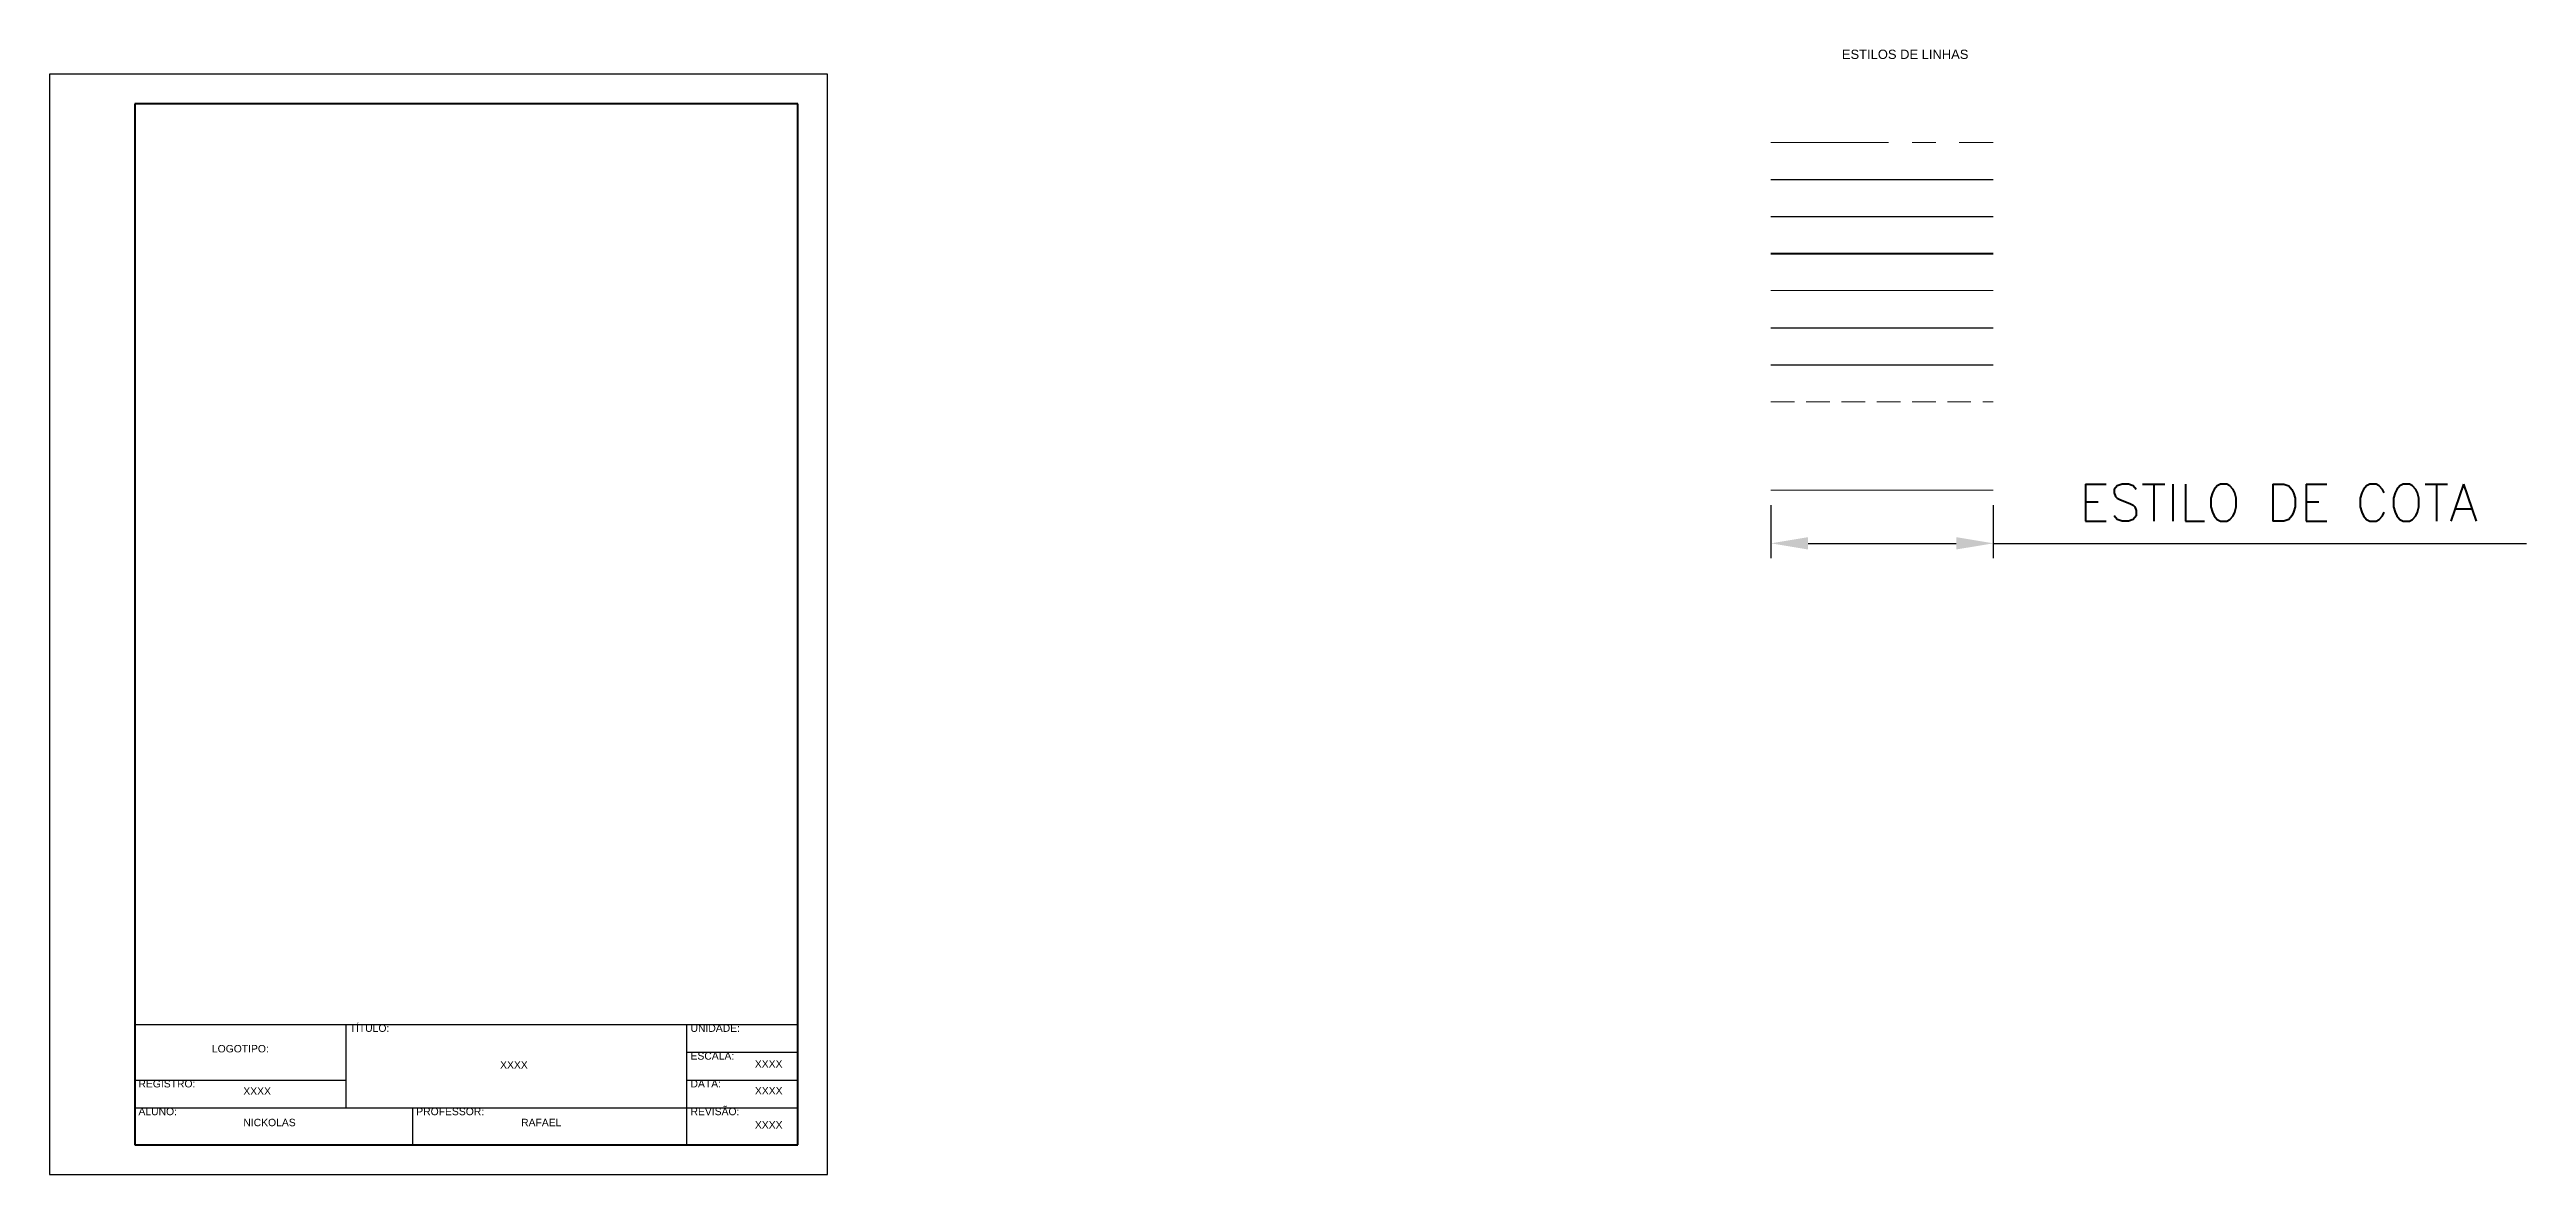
# Model space of a CAD drawing. Header units: millimetres. Extents: x 1798 to 5973, y 1343 to 2426.
# Drawn here: x 5304 to 5973, y 2123 to 2426 of the extents above.
import ezdxf

# ---------------------------------------------------------------- set-up
doc = ezdxf.new("R2010")
doc.units = ezdxf.units.MM
doc.linetypes.add('CENTER', pattern=[50.8, 31.75, -6.35, 6.35, -6.35])
doc.linetypes.add('DASHED2', pattern=[9.525, 6.35, -3.175])
for name, color, linetype, lineweight in [('CENTRO', 1, 'CENTER', 5), ('CONTORNO 1', 3, 'Continuous', 25), ('CONTORNO 2', 4, 'Continuous', 30), ('CONTORNO 3', 6, 'Continuous', 50), ('COTA', 1, 'Continuous', 13), ('HACHURA', 1, 'Continuous', 13), ('TEXTO 1', 2, 'Continuous', 25), ('TEXTO 2', 3, 'Continuous', 25), ('TRACEJADA', 1, 'DASHED2', 13)]:
    doc.layers.add(name, color=color, linetype=linetype, lineweight=lineweight)
doc.styles.add('ROMANS', font='romans.shx')
doc.styles.get("Standard").update_dxf_attribs({"font": 'arial.ttf'})
doc.dimstyles.new('Padrão', dxfattribs={"dimscale": 4, "dimtxt": 2.5, "dimasz": 2.5, "dimexe": 1, "dimexo": 1, "dimgap": 1.5, "dimtad": 1, "dimdsep": 46, "dimtxsty": 'ROMANS', "dimcen": 2.5, "dimclrd": 1, "dimclre": 1, "dimclrt": 2, "dimadec": 0, "dimazin": 2, "dimtfac": 1, "dimtmove": 0, "dimatfit": 3, "dimfxl": 0, "dimlwd": -1, "dimlwe": -1, "dimarcsym": 0})

# ---------------------------------------------------------------- blocks, each defined once
blk = doc.blocks.new('*D5')
at = {"color": 1}
for p, q in [((5768.72, 2303.32), (5768.72, 2288.99)), ((5828.72, 2303.32), (5828.72, 2288.99)), ((5778.72, 2292.99), (5818.72, 2292.99)), ((5828.72, 2292.99), (5972.63, 2292.99))]:
    blk.add_line(p, q, dxfattribs=at)
for points in [[(5778.72, 2294.66), (5778.72, 2291.33), (5768.72, 2292.99)], [(5818.72, 2294.66), (5818.72, 2291.33), (5828.72, 2292.99)]]:
    blk.add_solid(points, dxfattribs=at)
at = {"layer": 'Defpoints', "color": 0}
for p in [(5768.72, 2307.32), (5828.72, 2307.32), (5828.72, 2292.99)]:
    blk.add_point(p, dxfattribs=at)
at = {"color": 2, "insert": (5905.68, 2303.99), "char_height": 10, "attachment_point": 5, "style": 'ROMANS'}
blk.add_mtext('ESTILO DE COTA', dxfattribs=at)

msp = doc.modelspace()

# ---------------------------------------------------------------- linework, layer by layer
at = {"layer": 'CENTRO'}
msp.add_line((5768.725, 2401.229), (5828.725, 2401.229), dxfattribs=at)
at = {"layer": 'CONTORNO 1'}
msp.add_line((5768.725, 2391.229), (5828.725, 2391.229), dxfattribs=at)
at = {"layer": 'CONTORNO 2'}
for p, q in [((5304.104, 2419.612), (5304.104, 2122.612)), ((5514.104, 2419.612), (5304.104, 2419.612)), ((5514.104, 2122.612), (5514.104, 2419.612)), ((5768.725, 2381.229), (5828.725, 2381.229)), ((5327.104, 2163.112), (5506.104, 2163.112)), ((5384.104, 2163.112), (5384.104, 2140.612)), ((5476.104, 2163.112), (5506.104, 2163.112)), ((5476.104, 2130.612), (5476.104, 2163.112)), ((5476.104, 2155.612), (5506.104, 2155.612)), ((5327.104, 2148.112), (5384.104, 2148.112)), ((5476.104, 2148.112), (5506.104, 2148.112)), ((5476.104, 2148.112), (5506.104, 2148.112)), ((5327.104, 2140.612), (5506.104, 2140.612)), ((5402.084, 2140.612), (5402.084, 2130.612)), ((5476.104, 2140.612), (5506.104, 2140.612)), ((5304.104, 2122.612), (5514.104, 2122.612))]:
    msp.add_line(p, q, dxfattribs=at)
at = {"layer": 'CONTORNO 3'}
for p, q in [((5327.104, 2411.612), (5327.104, 2130.612)), ((5506.104, 2411.612), (5327.104, 2411.612)), ((5506.104, 2130.612), (5506.104, 2411.612)), ((5768.725, 2371.229), (5828.725, 2371.229)), ((5327.104, 2130.612), (5506.104, 2130.612))]:
    msp.add_line(p, q, dxfattribs=at)
at = {"layer": 'COTA'}
msp.add_line((5768.725, 2307.323), (5828.725, 2307.323), dxfattribs=at)
at = {"layer": 'HACHURA'}
msp.add_line((5768.725, 2361.21), (5828.725, 2361.21), dxfattribs=at)
at = {"layer": 'TEXTO 1'}
msp.add_line((5768.725, 2351.21), (5828.725, 2351.21), dxfattribs=at)
at = {"layer": 'TEXTO 2'}
msp.add_line((5768.725, 2341.21), (5828.725, 2341.21), dxfattribs=at)
at = {"layer": 'TRACEJADA'}
msp.add_line((5768.725, 2331.21), (5828.725, 2331.21), dxfattribs=at)

# ---------------------------------------------------------------- texts
at = {"layer": 'TEXTO 1', "attachment_point": 1}
for s, insert, char_height in [('{\\W1.288224; }ESTILOS DE LINHAS{\\H1.51774x; }', (5786.611, 2426.257), 2.5), ('{\\W1.288224; }XXXX{\\H1.5x; }', (5424.719, 2153.194), 2), ('{\\W1.288224; }XXXX{\\H1.5x; }', (5493.471, 2153.455), 2), ('{\\W1.288224; }XXXX{\\H1.5x; }', (5355.409, 2146.138), 2), ('{\\W1.288224; }XXXX{\\H1.5x; }', (5493.486, 2146.236), 2), ('{\\W1.288224; }NICKOLAS{\\H1.51774x; }', (5355.409, 2137.642), 2), ('{\\W1.288224; }RAFAEL{\\H1.5x; }', (5430.389, 2137.642), 2), ('{\\W1.288224; }XXXX{\\H1.5x; }', (5493.488, 2137.007), 2)]:
    msp.add_mtext_dynamic_manual_height_columns(s, width=74.98, gutter_width=653.196, heights=[0], dxfattribs=dict(at, insert=insert, char_height=char_height))
at = {"layer": 'TEXTO 2', "char_height": 2}
for s, width, insert, attachment_point in [('{\\W1.288224; }TÍTULO:{\\H1.75239x; }', 57, (5384.104, 2163.112), 1), ('{\\W1.288224; }UNIDADE:{\\H1.5x; }', 57, (5476.104, 2163.112), 1), ('LOGOTIPO:', 57, (5355.604, 2156.551), 5), ('{\\W1.288224; }ESCALA:{\\H1.51705x; }', 57, (5476.104, 2155.612), 1), ('{\\W1.288224; }REGISTRO:{\\H1.51774x; }', 57, (5327.104, 2148.112), 1), ('{\\W1.288224; }DATA:{\\H1.5x; }', 57, (5476.104, 2148.112), 1), ('{\\W1.288224; }ALUNO:{\\H1.51774x; }', 74.98, (5327.104, 2140.612), 1), ('{\\W1.288224; }PROFESSOR:{\\H1.51774x; }', 74.98, (5402.084, 2140.612), 1), ('{\\W1.288224; }REVISÃO:{\\H1.71896x; }', 57, (5476.104, 2140.612), 1)]:
    msp.add_mtext_dynamic_manual_height_columns(s, width=width, gutter_width=653.196, heights=[0], dxfattribs=dict(at, insert=insert, attachment_point=attachment_point))

# ---------------------------------------------------------------- dimensions: what is measured, and where the dimension line sits
dim = msp.add_linear_dim(base=(5828.725, 2292.993), p1=(5768.725, 2307.323), p2=(5828.725, 2307.323), text='ESTILO DE COTA', dimstyle='Padrão')
dim.commit()
dim.dimension.update_dxf_attribs({"geometry": '*D5', "text_midpoint": (5905.677, 2303.993)})

doc.saveas('drawing.dxf')
